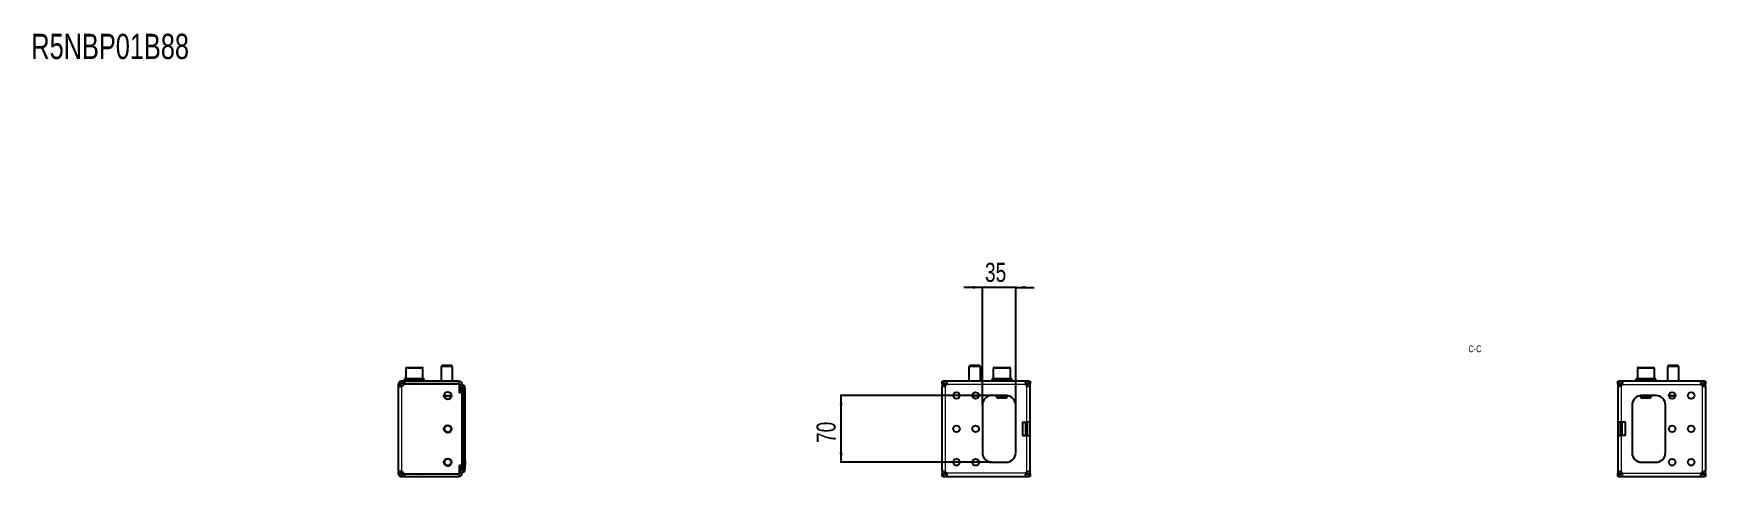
# Model space of a CAD drawing. Header units: millimetres. Extents: x -438 to 3214, y -870 to 660.
# Drawn here: x 1462 to 3214, y 195 to 660 of the extents above; entities that cross this region are included whole.
import ezdxf

# ---------------------------------------------------------------- set-up
doc = ezdxf.new("R2010")
doc.units = ezdxf.units.MM
doc.layers.add('FORMAT', color=7, linetype='Continuous')
doc.styles.add('SLDTEXTSTYLE0', font='TXT', dxfattribs={"width": 0.75})
doc.dimstyles.new('SLDDIMSTYLE0', dxfattribs={"dimtxt": 20, "dimasz": 10, "dimexe": 0, "dimexo": 0.0625, "dimgap": 5, "dimtad": 2, "dimdec": 1, "dimrnd": 1e-09, "dimzin": 12, "dimdsep": 46, "dimtxsty": 'SLDTEXTSTYLE0', "dimsah": 1, "dimcen": 0.09, "dimadec": 0, "dimazin": 3, "dimtfac": 1, "dimtofl": 0, "dimtmove": 0, "dimatfit": 3, "dimfxl": 0, "dimfrac": 2, "dimtolj": 1, "dimtzin": 12, "dimarcsym": 0})
doc.dimstyles.new('SLDDIMSTYLE1', dxfattribs={"dimtxt": 20, "dimasz": 10, "dimexe": 0, "dimexo": 0.0625, "dimgap": 5, "dimtad": 2, "dimdec": 1, "dimrnd": 1e-09, "dimzin": 12, "dimdsep": 46, "dimtxsty": 'SLDTEXTSTYLE0', "dimsah": 1, "dimcen": 0.09, "dimadec": 0, "dimazin": 3, "dimtfac": 1, "dimtmove": 0, "dimatfit": 0, "dimfxl": 0, "dimfrac": 2, "dimtolj": 1, "dimtzin": 12, "dimarcsym": 0})

# ---------------------------------------------------------------- blocks, each defined once
blk = doc.blocks.new('_D_9')
at = {"layer": 'FORMAT'}
for p, q in [((2456.2, 393.4), (2436.9, 393.4)), ((2456.2, 270), (2456.2, 394.4)), ((2491.2, 393.4), (2456.2, 393.4)), ((2491.2, 270), (2491.2, 394.4)), ((2491.2, 393.4), (2510.4, 393.4))]:
    blk.add_line(p, q, dxfattribs=at)
for points in [[(2456.2, 393.4), (2446.2, 395), (2446.2, 391.9)], [(2491.2, 393.4), (2501.2, 391.9), (2501.2, 395)]]:
    blk.add_solid(points, dxfattribs=at)
at = {"layer": 'FORMAT', "insert": (2458.9, 419.2), "char_height": 20, "attachment_point": 1, "style": 'SLDTEXTSTYLE0'}
blk.add_mtext('35', dxfattribs=at)
blk = doc.blocks.new('_D_10')
at = {"layer": 'FORMAT'}
for p, q in [((2466.2, 279.9), (2307.2, 279.9)), ((2308.2, 209.9), (2308.2, 279.9)), ((2466.2, 209.9), (2307.2, 209.9))]:
    blk.add_line(p, q, dxfattribs=at)
for points in [[(2308.2, 279.9), (2306.6, 269.9), (2309.7, 269.9)], [(2308.2, 209.9), (2309.7, 219.9), (2306.6, 219.9)]]:
    blk.add_solid(points, dxfattribs=at)
at = {"layer": 'FORMAT', "insert": (2282.4, 230.2), "char_height": 20, "attachment_point": 1, "rotation": 90, "style": 'SLDTEXTSTYLE0'}
blk.add_mtext('70', dxfattribs=at)

msp = doc.modelspace()

# ---------------------------------------------------------------- linework, layer by layer
at = {"color": 7, "linetype": 'Continuous', "lineweight": 25}
for p, q in [((1851.91, 308.45), (1851.91, 297.45)), ((1852.91, 309.45), (1868.91, 309.45)), ((1869.91, 297.45), (1869.91, 308.45)), ((1889.99, 311.45), (1888.91, 310.37)), ((1888.91, 310.37), (1888.91, 294.95)), ((1900.91, 310.37), (1888.91, 310.37)), ((1899.84, 311.45), (1889.99, 311.45)), ((1900.91, 310.37), (1899.84, 311.45)), ((1900.91, 294.95), (1900.91, 310.37)), ((2443.25, 311.45), (2442.17, 310.37)), ((2442.17, 310.37), (2442.17, 294.95)), ((2454.17, 310.37), (2442.17, 310.37)), ((2453.1, 311.45), (2443.25, 311.45)), ((2454.17, 310.37), (2453.1, 311.45)), ((2454.17, 294.95), (2454.17, 310.37)), ((2467.67, 308.45), (2467.67, 297.45)), ((2468.67, 309.45), (2477.06, 309.45)), ((2477.06, 309.45), (2484.67, 309.45)), ((2485.67, 297.45), (2485.67, 308.45)), ((3142.67, 308.45), (3142.67, 297.45)), ((3143.67, 309.45), (3152.01, 309.45)), ((3152.01, 309.45), (3159.67, 309.45)), ((3160.67, 297.45), (3160.67, 308.45)), ((3175.25, 311.45), (3174.17, 310.37)), ((3174.17, 310.37), (3174.17, 294.95)), ((3186.17, 310.37), (3174.17, 310.37)), ((3185.1, 311.45), (3175.25, 311.45)), ((3186.17, 310.37), (3185.1, 311.45)), ((3186.17, 294.95), (3186.17, 310.37)), ((1843.91, 291.45), (1843.91, 290.23)), ((1846.41, 291.45), (1843.91, 291.45)), ((1846.41, 290.23), (1843.91, 290.23)), ((1843.91, 290.23), (1843.91, 199.67)), ((1846.41, 291.45), (1846.41, 290.23)), ((1847.41, 292.45), (1847.41, 294.95)), ((1849.82, 294.95), (1847.41, 294.95)), ((1849.82, 292.45), (1847.41, 292.45)), ((1849.82, 294.95), (1849.82, 292.45)), ((1849.82, 294.95), (1850.82, 294.95)), ((1850.82, 292.45), (1849.82, 292.45)), ((1850.66, 297.45), (1850.66, 296.45)), ((1850.66, 297.45), (1850.67, 297.45)), ((1850.66, 296.45), (1850.67, 296.45)), ((1850.67, 297.45), (1850.67, 297.2)), ((1851.46, 297.45), (1850.67, 297.45)), ((1850.67, 296.45), (1850.67, 296.7)), ((1851.46, 296.45), (1850.67, 296.45)), ((1907.41, 294.95), (1850.82, 294.95)), ((1850.82, 292.45), (1907.41, 292.45)), ((1850.84, 292.35), (1905.81, 292.35)), ((1851.46, 297.45), (1851.56, 297.45)), ((1851.46, 296.45), (1851.56, 296.45)), ((1851.56, 297.45), (1851.56, 297.2)), ((1853.7, 297.45), (1851.56, 297.45)), ((1851.56, 296.45), (1851.56, 296.7)), ((1853.7, 296.45), (1851.56, 296.45)), ((1853.7, 297.45), (1853.88, 297.45)), ((1853.7, 296.45), (1853.88, 296.45)), ((1853.88, 297.45), (1853.88, 297.2)), ((1857.04, 297.45), (1853.88, 297.45)), ((1853.88, 296.45), (1853.88, 296.7)), ((1857.04, 296.45), (1853.88, 296.45)), ((1854.91, 296.45), (1854.91, 294.95)), ((1857.04, 297.45), (1857.27, 297.45)), ((1857.04, 296.45), (1857.27, 296.45)), ((1857.27, 297.45), (1857.27, 297.2)), ((1860.97, 297.45), (1857.27, 297.45)), ((1857.27, 296.45), (1857.27, 296.7)), ((1860.97, 296.45), (1857.27, 296.45)), ((1860.97, 297.45), (1861.05, 297.45)), ((1860.97, 296.45), (1861.14, 296.45)), ((1861.14, 296.45), (1861.22, 296.45)), ((1861.18, 297.45), (1861.22, 297.45)), ((1861.22, 297.45), (1861.22, 297.2)), ((1864.89, 297.45), (1861.22, 297.45)), ((1861.22, 296.45), (1861.22, 296.7)), ((1864.89, 296.45), (1861.22, 296.45)), ((1864.89, 297.45), (1865.11, 297.45)), ((1864.89, 296.45), (1865.11, 296.45)), ((1865.11, 297.45), (1865.11, 297.2)), ((1868.2, 297.45), (1865.11, 297.45)), ((1865.11, 296.45), (1865.11, 296.7)), ((1868.2, 296.45), (1865.11, 296.45)), ((1866.91, 294.95), (1866.91, 296.45)), ((1868.2, 297.45), (1868.37, 297.45)), ((1868.2, 296.45), (1868.37, 296.45)), ((1868.37, 297.45), (1868.37, 297.2)), ((1870.4, 297.45), (1868.37, 297.45)), ((1868.37, 296.45), (1868.37, 296.7)), ((1870.4, 296.45), (1868.37, 296.45)), ((1870.4, 297.45), (1870.5, 297.45)), ((1870.4, 296.45), (1870.5, 296.45)), ((1870.5, 297.45), (1870.5, 297.2)), ((1871.16, 297.45), (1870.5, 297.45)), ((1870.5, 296.45), (1870.5, 296.7)), ((1871.16, 296.45), (1870.5, 296.45)), ((1871.16, 296.45), (1871.16, 297.45)), ((1884.66, 292.45), (1884.66, 292.35)), ((1884.96, 292.45), (1884.96, 292.35)), ((1886.64, 292.45), (1886.64, 292.35)), ((1889.59, 292.45), (1889.59, 292.35)), ((1893.35, 292.45), (1893.35, 292.35)), ((1897.34, 292.45), (1897.34, 292.35)), ((1900.97, 292.45), (1900.97, 292.35)), ((1903.67, 292.45), (1903.67, 292.35)), ((1905.04, 292.45), (1905.04, 292.35)), ((1905.16, 292.35), (1905.16, 292.45)), ((1908.31, 282.85), (1908.31, 289.85)), ((1908.31, 284.43), (1908.41, 284.21)), ((1910.91, 282.85), (1908.31, 282.85)), ((1908.41, 291.45), (1908.41, 283.5)), ((1910.91, 283.5), (1908.41, 283.5)), ((1910.91, 291.45), (1910.91, 283.5)), ((1910.91, 291.2), (1911.11, 291.2)), ((1910.91, 201.47), (1910.91, 288.92)), ((1910.91, 282.85), (1910.91, 207.05)), ((1911.11, 291.2), (1912.8, 290.74)), ((1911.11, 202.1), (1911.11, 288.3)), ((1913.91, 287.85), (1913.91, 289.3)), ((1913.91, 287.85), (1913.91, 213.4)), ((2414.17, 292.45), (2414.17, 294.95)), ((2414.17, 294.95), (2415.28, 294.95)), ((2415.28, 292.45), (2414.17, 292.45)), ((2414.17, 292.45), (2414.17, 292.35)), ((2414.17, 292.35), (2416.67, 292.35)), ((2414.17, 291.74), (2414.17, 292.35)), ((2414.17, 291.74), (2414.17, 289.67)), ((2414.17, 200.22), (2414.17, 289.67)), ((2414.17, 289.67), (2415.26, 289.67)), ((2419, 294.95), (2415.28, 294.95)), ((2419, 292.45), (2415.28, 292.45)), ((2416.67, 292.35), (2416.67, 291.74)), ((2416.67, 291.74), (2416.67, 289.92)), ((2501.34, 294.95), (2419, 294.95)), ((2419, 294.95), (2419, 292.73)), ((2466.42, 297.45), (2466.42, 296.45)), ((2466.42, 297.45), (2466.43, 297.45)), ((2466.42, 296.45), (2466.43, 296.45)), ((2466.43, 297.45), (2466.43, 297.2)), ((2467.26, 297.45), (2466.43, 297.45)), ((2466.43, 296.45), (2466.43, 296.7)), ((2467.26, 296.45), (2466.43, 296.45)), ((2467.26, 297.45), (2467.36, 297.45)), ((2467.26, 296.45), (2467.36, 296.45)), ((2467.36, 297.45), (2467.36, 297.2)), ((2469.52, 297.45), (2467.36, 297.45)), ((2467.36, 296.45), (2467.36, 296.7)), ((2469.52, 296.45), (2467.36, 296.45)), ((2469.52, 297.45), (2469.7, 297.45)), ((2469.52, 296.45), (2469.7, 296.45)), ((2469.7, 297.45), (2469.7, 297.2)), ((2472.88, 297.45), (2469.7, 297.45)), ((2469.7, 296.45), (2469.7, 296.7)), ((2472.88, 296.45), (2469.7, 296.45)), ((2470.67, 296.45), (2470.67, 294.95)), ((2472.88, 297.45), (2473.11, 297.45)), ((2472.88, 296.45), (2473.11, 296.45)), ((2473.11, 297.45), (2473.11, 297.2)), ((2476.81, 297.45), (2473.11, 297.45)), ((2473.11, 296.45), (2473.11, 296.7)), ((2476.81, 296.45), (2473.11, 296.45)), ((2476.81, 297.45), (2477.11, 297.45)), ((2476.81, 297.45), (2476.89, 297.45)), ((2476.81, 296.45), (2476.97, 296.45)), ((2476.97, 296.45), (2477.06, 296.45)), ((2477.01, 297.45), (2477.06, 297.45)), ((2477.06, 297.45), (2477.06, 297.2)), ((2480.72, 297.45), (2477.06, 297.45)), ((2477.06, 296.45), (2477.06, 296.7)), ((2480.72, 296.45), (2477.06, 296.45)), ((2480.72, 297.45), (2480.95, 297.45)), ((2480.72, 296.45), (2480.95, 296.45)), ((2480.95, 297.45), (2480.95, 297.2)), ((2484.02, 297.45), (2480.95, 297.45)), ((2480.95, 296.45), (2480.95, 296.7)), ((2484.02, 296.45), (2480.95, 296.45)), ((2482.67, 294.95), (2482.67, 296.45)), ((2484.02, 297.45), (2484.19, 297.45)), ((2484.02, 296.45), (2484.19, 296.45)), ((2484.19, 297.45), (2484.19, 297.2)), ((2486.19, 297.45), (2484.19, 297.45)), ((2484.19, 296.45), (2484.19, 296.7)), ((2486.19, 296.45), (2484.19, 296.45)), ((2486.19, 297.45), (2486.28, 297.45)), ((2486.19, 296.45), (2486.28, 296.45)), ((2486.28, 297.45), (2486.28, 297.2)), ((2486.92, 297.45), (2486.28, 297.45)), ((2486.28, 296.45), (2486.28, 296.7)), ((2486.92, 296.45), (2486.28, 296.45)), ((2486.92, 296.45), (2486.92, 297.45)), ((2501.34, 294.95), (2501.34, 292.45)), ((2505.06, 294.95), (2501.34, 294.95)), ((2505.06, 292.45), (2501.34, 292.45)), ((2503.67, 292.35), (2506.17, 292.35)), ((2503.67, 291.74), (2503.67, 292.35)), ((2503.67, 289.9), (2503.67, 291.74)), ((2505.06, 294.95), (2506.17, 294.95)), ((2506.17, 292.45), (2505.06, 292.45)), ((2506.17, 294.95), (2506.17, 292.45)), ((2506.17, 292.35), (2506.17, 292.45)), ((2506.17, 292.35), (2506.17, 291.74)), ((2506.17, 289.67), (2506.17, 291.74)), ((2506.17, 251.95), (2506.17, 289.67)), ((3122.17, 292.45), (3122.17, 294.95)), ((3122.17, 294.95), (3123.28, 294.95)), ((3123.28, 292.45), (3122.17, 292.45)), ((3122.17, 292.45), (3122.17, 292.35)), ((3122.17, 292.35), (3124.67, 292.35)), ((3122.17, 291.74), (3122.17, 292.35)), ((3122.17, 291.74), (3122.17, 289.67)), ((3122.17, 289.67), (3123.26, 289.67)), ((3122.17, 289.67), (3122.17, 251.95)), ((3127, 294.95), (3123.28, 294.95)), ((3127, 292.45), (3123.28, 292.45)), ((3124.67, 292.35), (3124.67, 291.74)), ((3124.67, 291.74), (3124.67, 289.92)), ((3127, 294.95), (3127, 292.73)), ((3209.34, 294.95), (3127, 294.95)), ((3141.42, 297.45), (3141.42, 296.45)), ((3141.42, 297.45), (3141.43, 297.45)), ((3141.42, 296.45), (3141.43, 296.45)), ((3141.43, 297.45), (3141.43, 297.2)), ((3142.26, 297.45), (3141.43, 297.45)), ((3141.43, 296.45), (3141.43, 296.7)), ((3142.26, 296.45), (3141.43, 296.45)), ((3142.26, 297.45), (3142.36, 297.45)), ((3142.26, 296.45), (3142.36, 296.45)), ((3142.36, 297.45), (3142.36, 297.2)), ((3144.53, 297.45), (3142.36, 297.45)), ((3142.36, 296.45), (3142.36, 296.7)), ((3144.53, 296.45), (3142.36, 296.45)), ((3144.53, 297.45), (3144.71, 297.45)), ((3144.53, 296.45), (3144.71, 296.45)), ((3144.71, 297.45), (3144.71, 297.2)), ((3147.88, 297.45), (3144.71, 297.45)), ((3144.71, 296.45), (3144.71, 296.7)), ((3147.88, 296.45), (3144.71, 296.45)), ((3145.67, 296.45), (3145.67, 294.95)), ((3147.88, 297.45), (3148.12, 297.45)), ((3147.88, 296.45), (3148.12, 296.45)), ((3148.12, 297.45), (3148.12, 297.2)), ((3151.82, 297.45), (3148.12, 297.45)), ((3148.12, 296.45), (3148.12, 296.7)), ((3151.82, 296.45), (3148.12, 296.45)), ((3151.82, 297.45), (3152.05, 297.45)), ((3151.82, 297.45), (3151.89, 297.45)), ((3151.82, 296.45), (3151.97, 296.45)), ((3151.97, 296.45), (3152.07, 296.45)), ((3152.02, 297.45), (3152.07, 297.45)), ((3152.07, 297.45), (3152.07, 297.2)), ((3155.73, 297.45), (3152.07, 297.45)), ((3152.07, 296.45), (3152.07, 296.7)), ((3155.73, 296.45), (3152.07, 296.45)), ((3155.73, 297.45), (3155.96, 297.45)), ((3155.73, 296.45), (3155.96, 296.45)), ((3155.96, 297.45), (3155.96, 297.2)), ((3159.02, 297.45), (3155.96, 297.45)), ((3155.96, 296.45), (3155.96, 296.7)), ((3159.02, 296.45), (3155.96, 296.45)), ((3157.67, 294.95), (3157.67, 296.45)), ((3159.02, 297.45), (3159.19, 297.45)), ((3159.02, 296.45), (3159.19, 296.45)), ((3159.19, 297.45), (3159.19, 297.2)), ((3161.2, 297.45), (3159.19, 297.45)), ((3159.19, 296.45), (3159.19, 296.7)), ((3161.2, 296.45), (3159.19, 296.45)), ((3161.2, 297.45), (3161.29, 297.45)), ((3161.2, 296.45), (3161.29, 296.45)), ((3161.29, 297.45), (3161.29, 297.2)), ((3161.92, 297.45), (3161.29, 297.45)), ((3161.29, 296.45), (3161.29, 296.7)), ((3161.92, 296.45), (3161.29, 296.45)), ((3161.92, 296.45), (3161.92, 297.45)), ((3209.34, 292.45), (3209.34, 294.95)), ((3213.06, 294.95), (3209.34, 294.95)), ((3213.06, 292.45), (3209.34, 292.45)), ((3211.67, 292.35), (3214.17, 292.35)), ((3211.67, 291.74), (3211.67, 292.35)), ((3211.67, 289.9), (3211.67, 291.74)), ((3213.06, 294.95), (3214.17, 294.95)), ((3214.17, 292.45), (3213.06, 292.45)), ((3214.17, 294.95), (3214.17, 292.45)), ((3214.17, 292.35), (3214.17, 292.45)), ((3214.17, 292.35), (3214.17, 291.74)), ((3214.17, 289.67), (3214.17, 291.74)), ((3214.17, 289.67), (3214.17, 200.22)), ((1899.88, 279.45), (1891.95, 279.45)), ((2452.64, 279.45), (2445.71, 279.45)), ((2456.17, 269.95), (2456.17, 219.95)), ((2481.17, 279.95), (2466.17, 279.95)), ((2467.84, 279.85), (2467.82, 279.85)), ((2467.84, 279.85), (2467.84, 279.85)), ((2467.94, 279.85), (2467.84, 279.85)), ((2467.94, 279.95), (2467.94, 279.85)), ((2471.2, 279.85), (2467.94, 279.85)), ((2470.67, 279.85), (2470.67, 278.52)), ((2470.67, 278.52), (2471.75, 277.45)), ((2470.67, 278.52), (2476.96, 278.52)), ((2471.2, 279.85), (2473.1, 279.85)), ((2471.75, 277.45), (2476.91, 277.45)), ((2473.65, 279.85), (2473.1, 279.85)), ((2479.69, 279.85), (2473.65, 279.85)), ((2476.91, 277.45), (2481.6, 277.45)), ((2476.96, 278.52), (2482.67, 278.52)), ((2480.25, 279.85), (2479.69, 279.85)), ((2480.25, 279.85), (2482.14, 279.85)), ((2481.6, 277.45), (2482.67, 278.52)), ((2482.58, 279.85), (2482.14, 279.85)), ((2482.67, 278.52), (2482.67, 279.83)), ((2491.17, 219.95), (2491.17, 269.95)), ((3137.17, 269.95), (3137.17, 219.95)), ((3145.67, 279.83), (3145.67, 278.52)), ((3145.67, 278.52), (3146.75, 277.45)), ((3145.67, 278.52), (3151.93, 278.52)), ((3146.2, 279.85), (3145.76, 279.85)), ((3146.2, 279.85), (3148.1, 279.85)), ((3146.75, 277.45), (3151.88, 277.45)), ((3162.17, 279.95), (3147.17, 279.95)), ((3148.65, 279.85), (3148.1, 279.85)), ((3154.69, 279.85), (3148.65, 279.85)), ((3151.88, 277.45), (3156.6, 277.45)), ((3151.93, 278.52), (3157.67, 278.52)), ((3155.25, 279.85), (3154.69, 279.85)), ((3155.25, 279.85), (3157.14, 279.85)), ((3156.6, 277.45), (3157.67, 278.52)), ((3160.4, 279.85), (3157.14, 279.85)), ((3157.67, 278.52), (3157.67, 279.85)), ((3160.4, 279.85), (3160.4, 279.95)), ((3160.5, 279.85), (3160.4, 279.85)), ((3160.52, 279.85), (3160.5, 279.85)), ((3160.5, 279.85), (3160.5, 279.85)), ((3172.17, 219.95), (3172.17, 269.95)), ((3182.64, 279.45), (3175.71, 279.45)), ((2498.17, 251.95), (2502.67, 251.95)), ((2498.17, 251.95), (2498.17, 237.95)), ((2506.17, 251.95), (2502.67, 251.95)), ((2503.67, 237.95), (2503.67, 251.95)), ((2506.17, 237.95), (2506.17, 251.95)), ((3125.67, 251.95), (3122.17, 251.95)), ((3122.17, 251.95), (3122.17, 237.95)), ((3124.67, 251.95), (3124.67, 237.95)), ((3130.17, 251.95), (3125.67, 251.95)), ((3130.17, 237.95), (3130.17, 251.95)), ((2498.17, 237.95), (2502.67, 237.95)), ((2502.67, 237.95), (2506.17, 237.95)), ((2506.17, 200.22), (2506.17, 237.95)), ((3122.17, 237.95), (3125.67, 237.95)), ((3122.17, 237.95), (3122.17, 200.22)), ((3130.17, 237.95), (3125.67, 237.95)), ((1913.91, 213.4), (1913.91, 205.2)), ((1914.11, 211.45), (1913.91, 211.45)), ((1914.11, 211.42), (1913.91, 211.42)), ((1914.11, 211.4), (1913.91, 211.4)), ((1914.11, 210.96), (1914.11, 207.64)), ((1843.91, 199.67), (1846.41, 199.67)), ((1843.91, 199.67), (1843.91, 198.45)), ((1843.91, 198.45), (1846.41, 198.45)), ((1846.41, 199.67), (1846.41, 198.45)), ((1847.41, 194.95), (1847.41, 197.45)), ((1847.41, 197.45), (1849.82, 197.45)), ((1847.41, 194.95), (1849.82, 194.95)), ((1849.82, 197.45), (1849.82, 194.95)), ((1849.82, 197.45), (1850.82, 197.45)), ((1850.82, 194.95), (1849.82, 194.95)), ((1907.41, 197.45), (1850.82, 197.45)), ((1850.82, 194.95), (1907.41, 194.95)), ((1905.81, 197.55), (1850.84, 197.55)), ((1908.31, 207.05), (1910.91, 207.05)), ((1908.31, 200.05), (1908.31, 207.05)), ((1908.31, 205.97), (1908.41, 206.18)), ((1908.41, 206.4), (1908.41, 198.45)), ((1910.91, 206.4), (1908.41, 206.4)), ((1910.91, 206.4), (1910.91, 198.45)), ((1911.11, 199.2), (1910.91, 199.2)), ((1912.8, 199.65), (1911.11, 199.2)), ((1914.11, 207.2), (1913.91, 207.2)), ((1914.11, 207.14), (1913.91, 207.14)), ((1913.91, 205.2), (1913.91, 202.55)), ((1913.91, 201.1), (1913.91, 202.55)), ((2414.17, 200.22), (2414.17, 198.16)), ((2414.17, 197.55), (2414.17, 198.16)), ((2416.67, 197.55), (2414.17, 197.55)), ((2414.17, 197.55), (2414.17, 197.45)), ((2414.17, 194.95), (2414.17, 197.45)), ((2414.17, 197.45), (2415.28, 197.45)), ((2415.28, 194.95), (2414.17, 194.95)), ((2415.28, 197.45), (2419, 197.45)), ((2415.28, 194.95), (2419, 194.95)), ((2416.67, 200), (2416.67, 198.16)), ((2416.67, 198.16), (2416.67, 197.55)), ((2419, 197.45), (2419, 194.95)), ((2419, 194.95), (2501.34, 194.95)), ((2466.17, 209.95), (2481.17, 209.95)), ((2501.34, 197.45), (2505.06, 197.45)), ((2501.34, 194.95), (2501.34, 197.16)), ((2501.34, 194.95), (2505.06, 194.95)), ((2503.67, 198.16), (2503.67, 199.98)), ((2503.67, 197.55), (2503.67, 198.16)), ((2506.17, 197.55), (2503.67, 197.55)), ((2505.06, 197.45), (2506.17, 197.45)), ((2506.17, 194.95), (2505.06, 194.95)), ((2506.17, 200.22), (2505.08, 200.22)), ((2506.17, 198.16), (2506.17, 200.22)), ((2506.17, 198.16), (2506.17, 197.55)), ((2506.17, 197.45), (2506.17, 197.55)), ((2506.17, 197.45), (2506.17, 194.95)), ((3122.17, 200.22), (3122.17, 198.16)), ((3122.17, 197.55), (3122.17, 198.16)), ((3124.67, 197.55), (3122.17, 197.55)), ((3122.17, 197.55), (3122.17, 197.45)), ((3122.17, 194.95), (3122.17, 197.45)), ((3122.17, 197.45), (3123.28, 197.45)), ((3123.28, 194.95), (3122.17, 194.95)), ((3123.28, 197.45), (3127, 197.45)), ((3123.28, 194.95), (3127, 194.95)), ((3124.67, 200), (3124.67, 198.16)), ((3124.67, 198.16), (3124.67, 197.55)), ((3127, 194.95), (3127, 197.45)), ((3127, 194.95), (3209.34, 194.95)), ((3147.17, 209.95), (3162.17, 209.95)), ((3209.34, 197.45), (3213.06, 197.45)), ((3209.34, 194.95), (3209.34, 197.16)), ((3209.34, 194.95), (3213.06, 194.95)), ((3211.67, 198.16), (3211.67, 199.98)), ((3211.67, 197.55), (3211.67, 198.16)), ((3214.17, 197.55), (3211.67, 197.55)), ((3213.06, 197.45), (3214.17, 197.45)), ((3214.17, 194.95), (3213.06, 194.95)), ((3214.17, 200.22), (3213.08, 200.22)), ((3214.17, 198.16), (3214.17, 200.22)), ((3214.17, 198.16), (3214.17, 197.55)), ((3214.17, 197.45), (3214.17, 197.55)), ((3214.17, 197.45), (3214.17, 194.95))]:
    msp.add_line(p, q, dxfattribs=at)
at = {"color": 8, "linetype": 'Continuous', "lineweight": 18}
for p, q in [((1869.91, 308.45), (1851.91, 308.45)), ((2477.11, 308.45), (2467.67, 308.45)), ((2485.67, 308.45), (2477.11, 308.45)), ((3152.05, 308.45), (3142.67, 308.45)), ((3160.67, 308.45), (3152.05, 308.45)), ((1847.41, 289.67), (1847.41, 200.22)), ((1850.82, 294.95), (1850.82, 292.45)), ((1891.95, 280.45), (1899.88, 280.45)), ((1907.41, 292.45), (1907.41, 294.95)), ((1908.41, 291.45), (1910.91, 291.45)), ((1910.72, 282.85), (1910.72, 283.5)), ((1912.8, 287.85), (1911.11, 288.3)), ((1912.8, 202.55), (1912.8, 287.85)), ((1913.91, 287.85), (1912.8, 287.85)), ((2416.67, 291.74), (2414.17, 291.74)), ((2415.28, 294.95), (2415.28, 292.45)), ((2416.67, 291.45), (2418.76, 291.45)), ((2417.67, 199.67), (2417.67, 290.23)), ((2501.58, 291.45), (2418.76, 291.45)), ((2445.71, 280.45), (2452.64, 280.45)), ((2501.58, 291.45), (2503.67, 291.45)), ((2502.67, 251.95), (2502.67, 290.23)), ((2506.17, 291.74), (2503.67, 291.74)), ((2505.06, 292.45), (2505.06, 294.95)), ((3124.67, 291.74), (3122.17, 291.74)), ((3123.28, 294.95), (3123.28, 292.45)), ((3124.67, 291.45), (3126.76, 291.45)), ((3125.67, 290.23), (3125.67, 251.95)), ((3126.76, 291.45), (3209.58, 291.45)), ((3175.71, 280.45), (3182.64, 280.45)), ((3209.58, 291.45), (3211.67, 291.45)), ((3210.67, 290.23), (3210.67, 199.67)), ((3214.17, 291.74), (3211.67, 291.74)), ((3213.06, 292.45), (3213.06, 294.95)), ((2473.1, 279.95), (2473.1, 279.85)), ((2473.65, 279.95), (2473.65, 279.85)), ((2479.69, 279.95), (2479.69, 279.85)), ((2480.25, 279.95), (2480.25, 279.85)), ((3148.1, 279.95), (3148.1, 279.85)), ((3148.65, 279.95), (3148.65, 279.85)), ((3154.69, 279.95), (3154.69, 279.85)), ((3155.25, 279.95), (3155.25, 279.85)), ((2501.47, 237.95), (2501.47, 251.95)), ((2501.67, 251.95), (2501.67, 237.95)), ((2501.78, 237.95), (2501.78, 251.95)), ((2501.98, 251.95), (2501.98, 237.95)), ((2502.86, 237.95), (2502.86, 251.95)), ((2503.06, 251.95), (2503.06, 237.95)), ((2503.17, 237.95), (2503.17, 251.95)), ((2503.37, 251.95), (2503.37, 237.95)), ((3124.97, 237.95), (3124.97, 251.95)), ((3125.17, 251.95), (3125.17, 237.95)), ((3125.28, 237.95), (3125.28, 251.95)), ((3125.48, 251.95), (3125.48, 237.95)), ((3126.36, 237.95), (3126.36, 251.95)), ((3126.56, 251.95), (3126.56, 237.95)), ((3126.67, 237.95), (3126.67, 251.95)), ((3126.87, 251.95), (3126.87, 237.95)), ((2502.67, 199.67), (2502.67, 237.95)), ((3125.67, 237.95), (3125.67, 199.67)), ((1914.11, 210.96), (1913.91, 210.96)), ((1850.82, 197.45), (1850.82, 194.95)), ((1907.41, 197.45), (1907.41, 194.95)), ((1908.41, 198.45), (1910.91, 198.45)), ((1910.72, 206.4), (1910.72, 207.05)), ((1911.11, 202.1), (1912.8, 202.55)), ((1912.8, 202.55), (1913.91, 202.55)), ((1914.11, 207.64), (1913.91, 207.64)), ((2414.17, 198.16), (2416.67, 198.16)), ((2415.28, 197.45), (2415.28, 194.95)), ((2418.76, 198.45), (2416.67, 198.45)), ((2501.58, 198.45), (2418.76, 198.45)), ((2503.67, 198.45), (2501.58, 198.45)), ((2503.67, 198.16), (2506.17, 198.16)), ((2505.06, 194.95), (2505.06, 197.45)), ((3122.17, 198.16), (3124.67, 198.16)), ((3123.28, 197.45), (3123.28, 194.95)), ((3126.76, 198.45), (3124.67, 198.45)), ((3126.76, 198.45), (3209.58, 198.45)), ((3211.67, 198.45), (3209.58, 198.45)), ((3211.67, 198.16), (3214.17, 198.16)), ((3213.06, 194.95), (3213.06, 197.45))]:
    msp.add_line(p, q, dxfattribs=at)
at = {"color": 7, "linetype": 'Continuous', "lineweight": 25}
for centre, radius in [((1895.91, 279.95), 4), ((2429.17, 279.95), 3.5), ((2449.17, 279.95), 3.5), ((3179.17, 279.95), 3.5), ((3199.17, 279.95), 3.5), ((1895.91, 244.95), 4), ((1895.91, 244.95), 3.5), ((2429.17, 244.95), 3.5), ((2449.17, 244.95), 3.5), ((3179.17, 244.95), 3.5), ((3199.17, 244.95), 3.5), ((1895.91, 209.95), 4), ((1895.91, 209.95), 3.5), ((2429.17, 209.95), 3.5), ((2449.17, 209.95), 3.5), ((3179.17, 209.95), 3.5), ((3199.17, 209.95), 3.5)]:
    msp.add_circle(centre, radius, dxfattribs=at)
for centre, radius, start, end in [((1852.91, 308.45), 1, 90, 180), ((1868.91, 308.45), 1, 0, 90), ((2468.67, 308.45), 1, 90, 180), ((2484.67, 308.45), 1, 0, 90), ((3143.67, 308.45), 1, 90, 180), ((3159.67, 308.45), 1, 0, 90), ((1846.69, 293.1), 3.5, 281.89481, 337.11462), ((1850.84, 291.35), 1, 90, 157.11462), ((1853.56, 292.1), 0.35, 45.58469, 90), ((1868.26, 292.1), 0.35, 90, 134.41531), ((1905.81, 289.85), 2.5, 360, 90), ((1907.41, 291.45), 3.5, 0, 90), ((1907.41, 291.45), 1, 0, 90), ((1912.41, 289.3), 1.5, 0, 75), ((2415.67, 293.1), 3.5, 304.8499, 331.87293), ((2504.67, 293.1), 3.5, 208.12707, 235.1501), ((3123.67, 293.1), 3.5, 304.8499, 331.87293), ((3212.67, 293.1), 3.5, 208.12707, 235.1501), ((1895.91, 279.95), 3.5, 188.21321, 351.78679), ((2466.17, 269.95), 10, 90, 180), ((2481.17, 269.95), 10, 0, 90), ((3147.17, 269.95), 10, 90, 180), ((3162.17, 269.95), 10, 0, 90), ((2466.17, 219.95), 10, 180, 270), ((2481.17, 219.95), 10, 270, 0), ((3147.17, 219.95), 10, 180, 270), ((3162.17, 219.95), 10, 270, 0), ((1846.69, 196.8), 3.5, 22.88538, 78.10519), ((1850.84, 198.55), 1, 202.88538, 270), ((1853.56, 197.8), 0.35, 270, 314.41531), ((1868.26, 197.8), 0.35, 225.58469, 270), ((1905.81, 200.05), 2.5, 270, 0), ((1907.41, 198.45), 1, 270, 360), ((1907.41, 198.45), 3.5, 270, 360), ((1912.41, 201.1), 1.5, 285, 0), ((2415.67, 196.8), 3.5, 28.12707, 55.1501), ((2504.67, 196.8), 3.5, 124.8499, 151.87293), ((3123.67, 196.8), 3.5, 28.12707, 55.1501), ((3212.67, 196.8), 3.5, 124.8499, 151.87293)]:
    msp.add_arc(centre, radius, start, end, dxfattribs=at)
for centre, major_axis, start_param, end_param in [((1899.52, 291.2), (11.57, -3.1), 0.0670375, 0.2530722), ((1899.52, 199.2), (11.57, 3.1), 6.0301131, 6.2161478)]:
    msp.add_ellipse(centre, major_axis=major_axis, ratio=0.2505628, start_param=start_param, end_param=end_param, dxfattribs=at)
at = {"color": 8, "linetype": 'Continuous', "lineweight": 18}
for centre, major_axis, start_param, end_param in [((1912.41, 287.74), (0.38, 3), 4.762686, 6.2664448), ((1912.41, 202.65), (-0.38, 3), 3.1583332, 4.662092)]:
    msp.add_ellipse(centre, major_axis=major_axis, ratio=0.1230384, start_param=start_param, end_param=end_param, dxfattribs=at)
at = {"color": 7, "linetype": 'Continuous', "lineweight": 25}
for points, knots in [([(1847.41, 294.95), (1847.12, 294.93), (1846.57, 294.89), (1845.67, 294.53), (1844.78, 293.86), (1844.06, 292.76), (1843.96, 291.89), (1843.91, 291.45)], [0, 0, 0, 0, 0.16069, 0.3013121, 0.5219513, 0.7535732, 1, 1, 1, 1]), ([(1843.91, 290.23), (1843.97, 290.1), (1844.05, 289.88), (1844.62, 289.69), (1845.22, 289.62), (1845.86, 289.6), (1846.6, 289.61), (1847.14, 289.65), (1847.41, 289.67)], [0, 0, 0, 0, 0.2541487, 0.4482127, 0.5749082, 0.7088724, 0.8504677, 1, 1, 1, 1]), ([(1847.41, 292.45), (1847.33, 292.44), (1847.18, 292.43), (1846.97, 292.35), (1846.8, 292.25), (1846.67, 292.12), (1846.56, 291.98), (1846.44, 291.75), (1846.43, 291.57), (1846.41, 291.45)], [0, 0, 0, 0, 0.15678647, 0.29080921, 0.40350058, 0.49729844, 0.60713276, 0.72618128, 1, 1, 1, 1]), ([(1846.41, 290.23), (1846.43, 290.1), (1846.45, 289.9), (1846.6, 289.69), (1846.73, 289.65), (1846.78, 289.63)], [0, 0, 0, 0, 0.4882324, 0.8197059, 1, 1, 1, 1]), ([(1850.67, 297.2), (1850.67, 297.24), (1850.67, 297.3), (1850.67, 297.38), (1850.66, 297.43), (1850.66, 297.45)], [0, 0, 0, 0, 0.49998083, 0.7499881, 1, 1, 1, 1]), ([(1850.66, 296.45), (1850.66, 296.47), (1850.67, 296.51), (1850.67, 296.59), (1850.67, 296.66), (1850.67, 296.7)], [0, 0, 0, 0, 0.25014008, 0.50028016, 1, 1, 1, 1]), ([(1851.56, 297.2), (1851.55, 297.24), (1851.52, 297.3), (1851.49, 297.38), (1851.47, 297.43), (1851.46, 297.45)], [0, 0, 0, 0, 0.49998083, 0.7499881, 1, 1, 1, 1]), ([(1851.46, 296.45), (1851.47, 296.47), (1851.49, 296.51), (1851.52, 296.59), (1851.55, 296.66), (1851.56, 296.7)], [0, 0, 0, 0, 0.25014008, 0.50028016, 1, 1, 1, 1]), ([(1853.88, 297.2), (1853.85, 297.24), (1853.81, 297.3), (1853.75, 297.38), (1853.72, 297.43), (1853.7, 297.45)], [0, 0, 0, 0, 0.4999808, 0.7499881, 1, 1, 1, 1]), ([(1853.7, 296.45), (1853.72, 296.47), (1853.75, 296.51), (1853.81, 296.59), (1853.85, 296.66), (1853.88, 296.7)], [0, 0, 0, 0, 0.2501401, 0.5002802, 1, 1, 1, 1]), ([(1857.27, 297.2), (1857.23, 297.24), (1857.18, 297.3), (1857.1, 297.38), (1857.06, 297.43), (1857.04, 297.45)], [0, 0, 0, 0, 0.49998083, 0.7499881, 1, 1, 1, 1]), ([(1857.04, 296.45), (1857.06, 296.47), (1857.1, 296.51), (1857.18, 296.59), (1857.23, 296.66), (1857.27, 296.7)], [0, 0, 0, 0, 0.25014008, 0.50028016, 1, 1, 1, 1]), ([(1861.22, 297.2), (1861.17, 297.24), (1861.11, 297.3), (1861.03, 297.38), (1860.99, 297.43), (1860.97, 297.45)], [0, 0, 0, 0, 0.4999808, 0.7499881, 1, 1, 1, 1]), ([(1860.97, 296.45), (1860.99, 296.47), (1861.03, 296.51), (1861.11, 296.59), (1861.17, 296.66), (1861.22, 296.7)], [0, 0, 0, 0, 0.25014008, 0.50028016, 1, 1, 1, 1]), ([(1861.22, 297.2), (1861.2, 297.27), (1861.18, 297.4), (1861.15, 297.43), (1861.14, 297.45)], [0, 0, 0, 0, 0.5617942, 1, 1, 1, 1]), ([(1861.22, 296.7), (1861.2, 296.62), (1861.18, 296.49), (1861.15, 296.46), (1861.14, 296.45)], [0, 0, 0, 0, 0.56179418, 1, 1, 1, 1]), ([(1865.11, 297.2), (1865.08, 297.24), (1865.02, 297.3), (1864.94, 297.38), (1864.9, 297.43), (1864.89, 297.45)], [0, 0, 0, 0, 0.4999808, 0.7499881, 1, 1, 1, 1]), ([(1864.89, 296.45), (1864.9, 296.47), (1864.94, 296.51), (1865.02, 296.59), (1865.08, 296.66), (1865.11, 296.7)], [0, 0, 0, 0, 0.2501401, 0.5002802, 1, 1, 1, 1]), ([(1868.37, 297.2), (1868.34, 297.24), (1868.3, 297.3), (1868.24, 297.38), (1868.21, 297.43), (1868.2, 297.45)], [0, 0, 0, 0, 0.4999808, 0.7499881, 1, 1, 1, 1]), ([(1868.2, 296.45), (1868.21, 296.47), (1868.24, 296.51), (1868.3, 296.59), (1868.34, 296.66), (1868.37, 296.7)], [0, 0, 0, 0, 0.2501401, 0.5002802, 1, 1, 1, 1]), ([(1870.5, 297.2), (1870.48, 297.24), (1870.46, 297.3), (1870.43, 297.38), (1870.41, 297.43), (1870.4, 297.45)], [0, 0, 0, 0, 0.4999808, 0.7499881, 1, 1, 1, 1]), ([(1870.4, 296.45), (1870.41, 296.47), (1870.43, 296.51), (1870.46, 296.59), (1870.48, 296.66), (1870.5, 296.7)], [0, 0, 0, 0, 0.2501401, 0.5002802, 1, 1, 1, 1]), ([(1884.92, 292.35), (1884.92, 292.36), (1884.91, 292.39), (1884.9, 292.43), (1884.9, 292.45)], [0, 0, 0, 0, 0.374848, 1, 1, 1, 1]), ([(1886.56, 292.35), (1886.55, 292.36), (1886.53, 292.39), (1886.51, 292.43), (1886.5, 292.45)], [0, 0, 0, 0, 0.374848, 1, 1, 1, 1]), ([(1889.46, 292.35), (1889.45, 292.36), (1889.42, 292.39), (1889.4, 292.43), (1889.38, 292.45)], [0, 0, 0, 0, 0.374848, 1, 1, 1, 1]), ([(1893.2, 292.35), (1893.19, 292.36), (1893.15, 292.39), (1893.12, 292.43), (1893.1, 292.45)], [0, 0, 0, 0, 0.374848, 1, 1, 1, 1]), ([(1897.2, 292.35), (1897.19, 292.36), (1897.15, 292.39), (1897.12, 292.43), (1897.1, 292.45)], [0, 0, 0, 0, 0.374848, 1, 1, 1, 1]), ([(1900.85, 292.35), (1900.84, 292.36), (1900.81, 292.39), (1900.78, 292.43), (1900.77, 292.45)], [0, 0, 0, 0, 0.374848, 1, 1, 1, 1]), ([(1903.59, 292.35), (1903.59, 292.36), (1903.57, 292.39), (1903.55, 292.43), (1903.54, 292.45)], [0, 0, 0, 0, 0.374848, 1, 1, 1, 1]), ([(1905.02, 292.35), (1905.02, 292.36), (1905.01, 292.39), (1905.01, 292.43), (1905, 292.45)], [0, 0, 0, 0, 0.374848, 1, 1, 1, 1]), ([(2414.17, 289.67), (2414.2, 289.66), (2414.24, 289.63), (2414.64, 289.61), (2415.35, 289.65), (2416.45, 289.87), (2417.26, 290.1), (2417.67, 290.23)], [0, 0, 0, 0, 0.1708405, 0.3192172, 0.5481031, 0.7678223, 1, 1, 1, 1]), ([(2418.76, 291.45), (2418.81, 291.71), (2418.91, 292.2), (2419.06, 293.02), (2419.16, 293.73), (2419.18, 294.29), (2419.16, 294.65), (2419.1, 294.9), (2419.04, 294.93), (2419, 294.95)], [0, 0, 0, 0, 0.1440667, 0.2712756, 0.4749075, 0.5979974, 0.7263376, 0.8602454, 1, 1, 1, 1]), ([(2466.43, 297.2), (2466.43, 297.24), (2466.43, 297.3), (2466.42, 297.38), (2466.42, 297.43), (2466.42, 297.45)], [0, 0, 0, 0, 0.4999808, 0.7499881, 1, 1, 1, 1]), ([(2466.42, 296.45), (2466.42, 296.47), (2466.42, 296.51), (2466.43, 296.59), (2466.43, 296.66), (2466.43, 296.7)], [0, 0, 0, 0, 0.2501401, 0.5002802, 1, 1, 1, 1]), ([(2467.36, 297.2), (2467.34, 297.24), (2467.31, 297.3), (2467.28, 297.38), (2467.26, 297.43), (2467.26, 297.45)], [0, 0, 0, 0, 0.49998083, 0.7499881, 1, 1, 1, 1]), ([(2467.26, 296.45), (2467.26, 296.47), (2467.28, 296.51), (2467.31, 296.59), (2467.34, 296.66), (2467.36, 296.7)], [0, 0, 0, 0, 0.2501401, 0.5002802, 1, 1, 1, 1]), ([(2469.7, 297.2), (2469.67, 297.24), (2469.63, 297.3), (2469.57, 297.38), (2469.54, 297.43), (2469.52, 297.45)], [0, 0, 0, 0, 0.4999808, 0.7499881, 1, 1, 1, 1]), ([(2469.52, 296.45), (2469.54, 296.47), (2469.57, 296.51), (2469.63, 296.59), (2469.67, 296.66), (2469.7, 296.7)], [0, 0, 0, 0, 0.2501401, 0.5002802, 1, 1, 1, 1]), ([(2473.11, 297.2), (2473.07, 297.24), (2473.01, 297.3), (2472.94, 297.38), (2472.9, 297.43), (2472.88, 297.45)], [0, 0, 0, 0, 0.4999808, 0.7499881, 1, 1, 1, 1]), ([(2472.88, 296.45), (2472.9, 296.47), (2472.94, 296.51), (2473.01, 296.59), (2473.07, 296.66), (2473.11, 296.7)], [0, 0, 0, 0, 0.2501401, 0.5002802, 1, 1, 1, 1]), ([(2477.06, 297.2), (2477.02, 297.24), (2476.96, 297.3), (2476.87, 297.38), (2476.83, 297.43), (2476.81, 297.45)], [0, 0, 0, 0, 0.4999808, 0.7499881, 1, 1, 1, 1]), ([(2476.81, 296.45), (2476.83, 296.47), (2476.87, 296.51), (2476.96, 296.59), (2477.02, 296.66), (2477.06, 296.7)], [0, 0, 0, 0, 0.25014008, 0.50028016, 1, 1, 1, 1]), ([(2477.06, 297.2), (2477.04, 297.27), (2477.01, 297.4), (2476.98, 297.43), (2476.97, 297.45)], [0, 0, 0, 0, 0.5617942, 1, 1, 1, 1]), ([(2477.06, 296.7), (2477.04, 296.62), (2477.01, 296.49), (2476.98, 296.46), (2476.97, 296.45)], [0, 0, 0, 0, 0.5617942, 1, 1, 1, 1]), ([(2480.95, 297.2), (2480.91, 297.24), (2480.86, 297.3), (2480.78, 297.38), (2480.74, 297.43), (2480.72, 297.45)], [0, 0, 0, 0, 0.4999808, 0.7499881, 1, 1, 1, 1]), ([(2480.72, 296.45), (2480.74, 296.47), (2480.78, 296.51), (2480.86, 296.59), (2480.91, 296.66), (2480.95, 296.7)], [0, 0, 0, 0, 0.2501401, 0.5002802, 1, 1, 1, 1]), ([(2484.19, 297.2), (2484.16, 297.24), (2484.12, 297.3), (2484.06, 297.38), (2484.03, 297.43), (2484.02, 297.45)], [0, 0, 0, 0, 0.4999808, 0.7499881, 1, 1, 1, 1]), ([(2484.02, 296.45), (2484.03, 296.47), (2484.06, 296.51), (2484.12, 296.59), (2484.16, 296.66), (2484.19, 296.7)], [0, 0, 0, 0, 0.25014008, 0.50028016, 1, 1, 1, 1]), ([(2486.28, 297.2), (2486.27, 297.24), (2486.25, 297.3), (2486.22, 297.38), (2486.2, 297.43), (2486.19, 297.45)], [0, 0, 0, 0, 0.49998083, 0.7499881, 1, 1, 1, 1]), ([(2486.19, 296.45), (2486.2, 296.47), (2486.22, 296.51), (2486.25, 296.59), (2486.27, 296.66), (2486.28, 296.7)], [0, 0, 0, 0, 0.2501401, 0.5002802, 1, 1, 1, 1]), ([(2501.34, 294.95), (2501.31, 294.93), (2501.25, 294.89), (2501.18, 294.53), (2501.16, 293.86), (2501.3, 292.76), (2501.49, 291.89), (2501.58, 291.45)], [0, 0, 0, 0, 0.16069, 0.3013121, 0.5219513, 0.7535732, 1, 1, 1, 1]), ([(2502.67, 290.23), (2503.13, 290.1), (2503.93, 289.88), (2504.84, 289.69), (2505.43, 289.62), (2505.83, 289.6), (2506.12, 289.61), (2506.15, 289.65), (2506.17, 289.67)], [0, 0, 0, 0, 0.2541487, 0.4482127, 0.5749082, 0.7088724, 0.8504677, 1, 1, 1, 1]), ([(3122.17, 289.67), (3122.2, 289.66), (3122.24, 289.63), (3122.64, 289.61), (3123.35, 289.65), (3124.45, 289.87), (3125.26, 290.1), (3125.67, 290.23)], [0, 0, 0, 0, 0.1708405, 0.3192172, 0.5481031, 0.7678223, 1, 1, 1, 1]), ([(3126.76, 291.45), (3126.81, 291.71), (3126.91, 292.2), (3127.06, 293.02), (3127.16, 293.73), (3127.18, 294.29), (3127.16, 294.65), (3127.1, 294.9), (3127.04, 294.93), (3127, 294.95)], [0, 0, 0, 0, 0.1440667, 0.2712756, 0.4749075, 0.5979974, 0.7263376, 0.8602454, 1, 1, 1, 1]), ([(3141.43, 297.2), (3141.43, 297.24), (3141.43, 297.3), (3141.42, 297.38), (3141.42, 297.43), (3141.42, 297.45)], [0, 0, 0, 0, 0.49998083, 0.7499881, 1, 1, 1, 1]), ([(3141.42, 296.45), (3141.42, 296.47), (3141.42, 296.51), (3141.43, 296.59), (3141.43, 296.66), (3141.43, 296.7)], [0, 0, 0, 0, 0.25014008, 0.50028016, 1, 1, 1, 1]), ([(3142.36, 297.2), (3142.34, 297.24), (3142.32, 297.3), (3142.28, 297.38), (3142.27, 297.43), (3142.26, 297.45)], [0, 0, 0, 0, 0.4999808, 0.7499881, 1, 1, 1, 1]), ([(3142.26, 296.45), (3142.27, 296.47), (3142.28, 296.51), (3142.32, 296.59), (3142.34, 296.66), (3142.36, 296.7)], [0, 0, 0, 0, 0.2501401, 0.5002802, 1, 1, 1, 1]), ([(3144.71, 297.2), (3144.68, 297.24), (3144.63, 297.3), (3144.57, 297.38), (3144.54, 297.43), (3144.53, 297.45)], [0, 0, 0, 0, 0.4999808, 0.7499881, 1, 1, 1, 1]), ([(3144.53, 296.45), (3144.54, 296.47), (3144.57, 296.51), (3144.63, 296.59), (3144.68, 296.66), (3144.71, 296.7)], [0, 0, 0, 0, 0.2501401, 0.5002802, 1, 1, 1, 1]), ([(3148.12, 297.2), (3148.08, 297.24), (3148.02, 297.3), (3147.94, 297.38), (3147.9, 297.43), (3147.88, 297.45)], [0, 0, 0, 0, 0.4999808, 0.7499881, 1, 1, 1, 1]), ([(3147.88, 296.45), (3147.9, 296.47), (3147.94, 296.51), (3148.02, 296.59), (3148.08, 296.66), (3148.12, 296.7)], [0, 0, 0, 0, 0.2501401, 0.5002802, 1, 1, 1, 1]), ([(3152.07, 297.2), (3152.02, 297.24), (3151.96, 297.3), (3151.88, 297.38), (3151.84, 297.43), (3151.82, 297.45)], [0, 0, 0, 0, 0.49998083, 0.7499881, 1, 1, 1, 1]), ([(3151.82, 296.45), (3151.84, 296.47), (3151.88, 296.51), (3151.96, 296.59), (3152.02, 296.66), (3152.07, 296.7)], [0, 0, 0, 0, 0.2501401, 0.5002802, 1, 1, 1, 1]), ([(3152.07, 297.2), (3152.05, 297.27), (3152.02, 297.4), (3151.98, 297.43), (3151.97, 297.45)], [0, 0, 0, 0, 0.5617942, 1, 1, 1, 1]), ([(3152.07, 296.7), (3152.05, 296.62), (3152.02, 296.49), (3151.98, 296.46), (3151.97, 296.45)], [0, 0, 0, 0, 0.5617942, 1, 1, 1, 1]), ([(3155.96, 297.2), (3155.92, 297.24), (3155.86, 297.3), (3155.79, 297.38), (3155.75, 297.43), (3155.73, 297.45)], [0, 0, 0, 0, 0.4999808, 0.7499881, 1, 1, 1, 1]), ([(3155.73, 296.45), (3155.75, 296.47), (3155.79, 296.51), (3155.86, 296.59), (3155.92, 296.66), (3155.96, 296.7)], [0, 0, 0, 0, 0.2501401, 0.5002802, 1, 1, 1, 1]), ([(3159.19, 297.2), (3159.16, 297.24), (3159.12, 297.3), (3159.06, 297.38), (3159.04, 297.43), (3159.02, 297.45)], [0, 0, 0, 0, 0.4999808, 0.7499881, 1, 1, 1, 1]), ([(3159.02, 296.45), (3159.04, 296.47), (3159.06, 296.51), (3159.12, 296.59), (3159.16, 296.66), (3159.19, 296.7)], [0, 0, 0, 0, 0.2501401, 0.5002802, 1, 1, 1, 1]), ([(3161.29, 297.2), (3161.27, 297.24), (3161.25, 297.3), (3161.22, 297.38), (3161.2, 297.43), (3161.2, 297.45)], [0, 0, 0, 0, 0.4999808, 0.7499881, 1, 1, 1, 1]), ([(3161.2, 296.45), (3161.2, 296.47), (3161.22, 296.51), (3161.25, 296.59), (3161.27, 296.66), (3161.29, 296.7)], [0, 0, 0, 0, 0.2501401, 0.5002802, 1, 1, 1, 1]), ([(3209.34, 294.95), (3209.31, 294.93), (3209.25, 294.89), (3209.18, 294.53), (3209.16, 293.86), (3209.3, 292.76), (3209.49, 291.89), (3209.58, 291.45)], [0, 0, 0, 0, 0.16069, 0.3013121, 0.5219513, 0.7535732, 1, 1, 1, 1]), ([(3210.67, 290.23), (3211.13, 290.1), (3211.93, 289.88), (3212.84, 289.69), (3213.43, 289.62), (3213.83, 289.6), (3214.12, 289.61), (3214.15, 289.65), (3214.17, 289.67)], [0, 0, 0, 0, 0.25414868, 0.44821268, 0.57490818, 0.70887241, 0.85046773, 1, 1, 1, 1]), ([(2467.82, 279.85), (2467.78, 279.85), (2467.7, 279.86), (2467.56, 279.89), (2467.48, 279.93), (2467.46, 279.95)], [0, 0, 0, 0, 0.4181065, 0.8377329, 1, 1, 1, 1]), ([(2471.2, 279.85), (2471.13, 279.85), (2471.01, 279.85), (2470.95, 279.92), (2470.92, 279.95)], [0, 0, 0, 0, 0.594904, 1, 1, 1, 1]), ([(3157.42, 279.95), (3157.4, 279.92), (3157.35, 279.87), (3157.25, 279.85), (3157.17, 279.85), (3157.14, 279.85)], [0, 0, 0, 0, 0.3199575, 0.8240598, 1, 1, 1, 1]), ([(3160.88, 279.95), (3160.84, 279.92), (3160.74, 279.87), (3160.61, 279.85), (3160.55, 279.85), (3160.52, 279.85)], [0, 0, 0, 0, 0.34226, 0.7273166, 1, 1, 1, 1]), ([(1914.11, 211.4), (1914.11, 211.39), (1914.11, 211.37), (1914.11, 211.26), (1914.11, 211.11), (1914.11, 211.01), (1914.11, 210.96)], [0, 0, 0, 0, 0.2813032, 0.555629, 0.7738783, 1, 1, 1, 1]), ([(1847.41, 200.22), (1847.1, 200.24), (1846.51, 200.26), (1845.56, 200.28), (1844.7, 200.24), (1844.04, 200.02), (1843.96, 199.79), (1843.91, 199.67)], [0, 0, 0, 0, 0.1708405, 0.3192172, 0.5481031, 0.7678223, 1, 1, 1, 1]), ([(1843.91, 198.45), (1843.93, 198.19), (1843.96, 197.7), (1844.25, 196.87), (1844.71, 196.16), (1845.34, 195.6), (1845.95, 195.24), (1846.66, 195), (1847.16, 194.96), (1847.41, 194.95)], [0, 0, 0, 0, 0.1440667, 0.2712756, 0.4749075, 0.5979974, 0.7263376, 0.8602454, 1, 1, 1, 1]), ([(1847.41, 200.22), (1847.32, 200.24), (1847.16, 200.26), (1846.94, 200.28), (1846.77, 200.26), (1846.64, 200.21), (1846.54, 200.13), (1846.44, 199.96), (1846.42, 199.79), (1846.41, 199.67)], [0, 0, 0, 0, 0.15435865, 0.28728278, 0.40043528, 0.49654367, 0.60431389, 0.72315107, 1, 1, 1, 1]), ([(1846.41, 198.45), (1846.43, 198.31), (1846.45, 198.12), (1846.58, 197.9), (1846.68, 197.76), (1846.82, 197.63), (1847, 197.53), (1847.2, 197.46), (1847.34, 197.45), (1847.41, 197.45)], [0, 0, 0, 0, 0.29410257, 0.40637345, 0.49701393, 0.61185306, 0.73169113, 0.86010099, 1, 1, 1, 1]), ([(1914.11, 207.64), (1914.11, 207.57), (1914.11, 207.44), (1914.11, 207.3), (1914.11, 207.21), (1914.11, 207.2), (1914.11, 207.2)], [0, 0, 0, 0, 0.285197, 0.5604282, 0.7770436, 1, 1, 1, 1]), ([(2417.67, 199.67), (2417.21, 199.79), (2416.41, 200.01), (2415.5, 200.21), (2414.91, 200.27), (2414.51, 200.3), (2414.23, 200.28), (2414.19, 200.24), (2414.17, 200.22)], [0, 0, 0, 0, 0.25414868, 0.44821268, 0.57490818, 0.70887241, 0.85046773, 1, 1, 1, 1]), ([(2419, 194.95), (2419.03, 194.97), (2419.09, 195.01), (2419.16, 195.36), (2419.18, 196.03), (2419.04, 197.14), (2418.86, 198), (2418.76, 198.45)], [0, 0, 0, 0, 0.16069, 0.3013121, 0.5219513, 0.7535732, 1, 1, 1, 1]), ([(2501.58, 198.45), (2501.53, 198.19), (2501.43, 197.7), (2501.28, 196.87), (2501.18, 196.16), (2501.17, 195.6), (2501.19, 195.24), (2501.24, 195), (2501.31, 194.96), (2501.34, 194.95)], [0, 0, 0, 0, 0.1440667, 0.2712756, 0.4749075, 0.5979974, 0.7263376, 0.8602454, 1, 1, 1, 1]), ([(2506.17, 200.22), (2506.15, 200.24), (2506.1, 200.26), (2505.7, 200.28), (2504.99, 200.24), (2503.89, 200.02), (2503.08, 199.79), (2502.67, 199.67)], [0, 0, 0, 0, 0.1708405, 0.3192172, 0.5481031, 0.7678223, 1, 1, 1, 1]), ([(3125.67, 199.67), (3125.21, 199.79), (3124.41, 200.01), (3123.5, 200.21), (3122.91, 200.27), (3122.51, 200.3), (3122.23, 200.28), (3122.19, 200.24), (3122.17, 200.22)], [0, 0, 0, 0, 0.2541487, 0.4482127, 0.5749082, 0.7088724, 0.8504677, 1, 1, 1, 1]), ([(3127, 194.95), (3127.03, 194.97), (3127.09, 195.01), (3127.16, 195.36), (3127.18, 196.03), (3127.04, 197.14), (3126.86, 198), (3126.76, 198.45)], [0, 0, 0, 0, 0.16069, 0.3013121, 0.5219513, 0.7535732, 1, 1, 1, 1]), ([(3209.58, 198.45), (3209.53, 198.19), (3209.43, 197.7), (3209.28, 196.87), (3209.18, 196.16), (3209.17, 195.6), (3209.19, 195.24), (3209.24, 195), (3209.31, 194.96), (3209.34, 194.95)], [0, 0, 0, 0, 0.1440667, 0.2712756, 0.4749075, 0.5979974, 0.7263376, 0.8602454, 1, 1, 1, 1]), ([(3214.17, 200.22), (3214.15, 200.24), (3214.1, 200.26), (3213.7, 200.28), (3212.99, 200.24), (3211.89, 200.02), (3211.08, 199.79), (3210.67, 199.67)], [0, 0, 0, 0, 0.17084045, 0.31921717, 0.54810308, 0.76782229, 1, 1, 1, 1])]:
    msp.add_open_spline(points, degree=3, knots=knots, dxfattribs=at)

# ---------------------------------------------------------------- texts
at = {"layer": 'FORMAT', "style": 'SLDTEXTSTYLE0'}
for s, insert, char_height, attachment_point in [('R5NBP01B88', (1459.46, 659.41), 26.458, 1), ('C-C', (2972.43, 332.45), 7, 2)]:
    msp.add_mtext(s, dxfattribs=dict(at, insert=insert, char_height=char_height, attachment_point=attachment_point))

# ---------------------------------------------------------------- dimensions: what is measured, and where the dimension line sits
at = {"layer": 'FORMAT'}
dim = msp.add_linear_dim(base=(2456.17, 393.45), p1=(2491.17, 269.95), p2=(2456.17, 269.95), dimstyle='SLDDIMSTYLE1', dxfattribs=at)
dim.commit()
dim.dimension.update_dxf_attribs({"geometry": '_D_9', "text_midpoint": (2473.67, 393.45), "dimtype": 160})
dim = msp.add_linear_dim(base=(2308.16, 279.95), p1=(2466.17, 209.95), p2=(2466.17, 279.95), angle=90, dimstyle='SLDDIMSTYLE0', dxfattribs=at)
dim.commit()
dim.dimension.update_dxf_attribs({"geometry": '_D_10', "text_midpoint": (2308.16, 244.95), "dimtype": 160})

doc.saveas('drawing.dxf')
